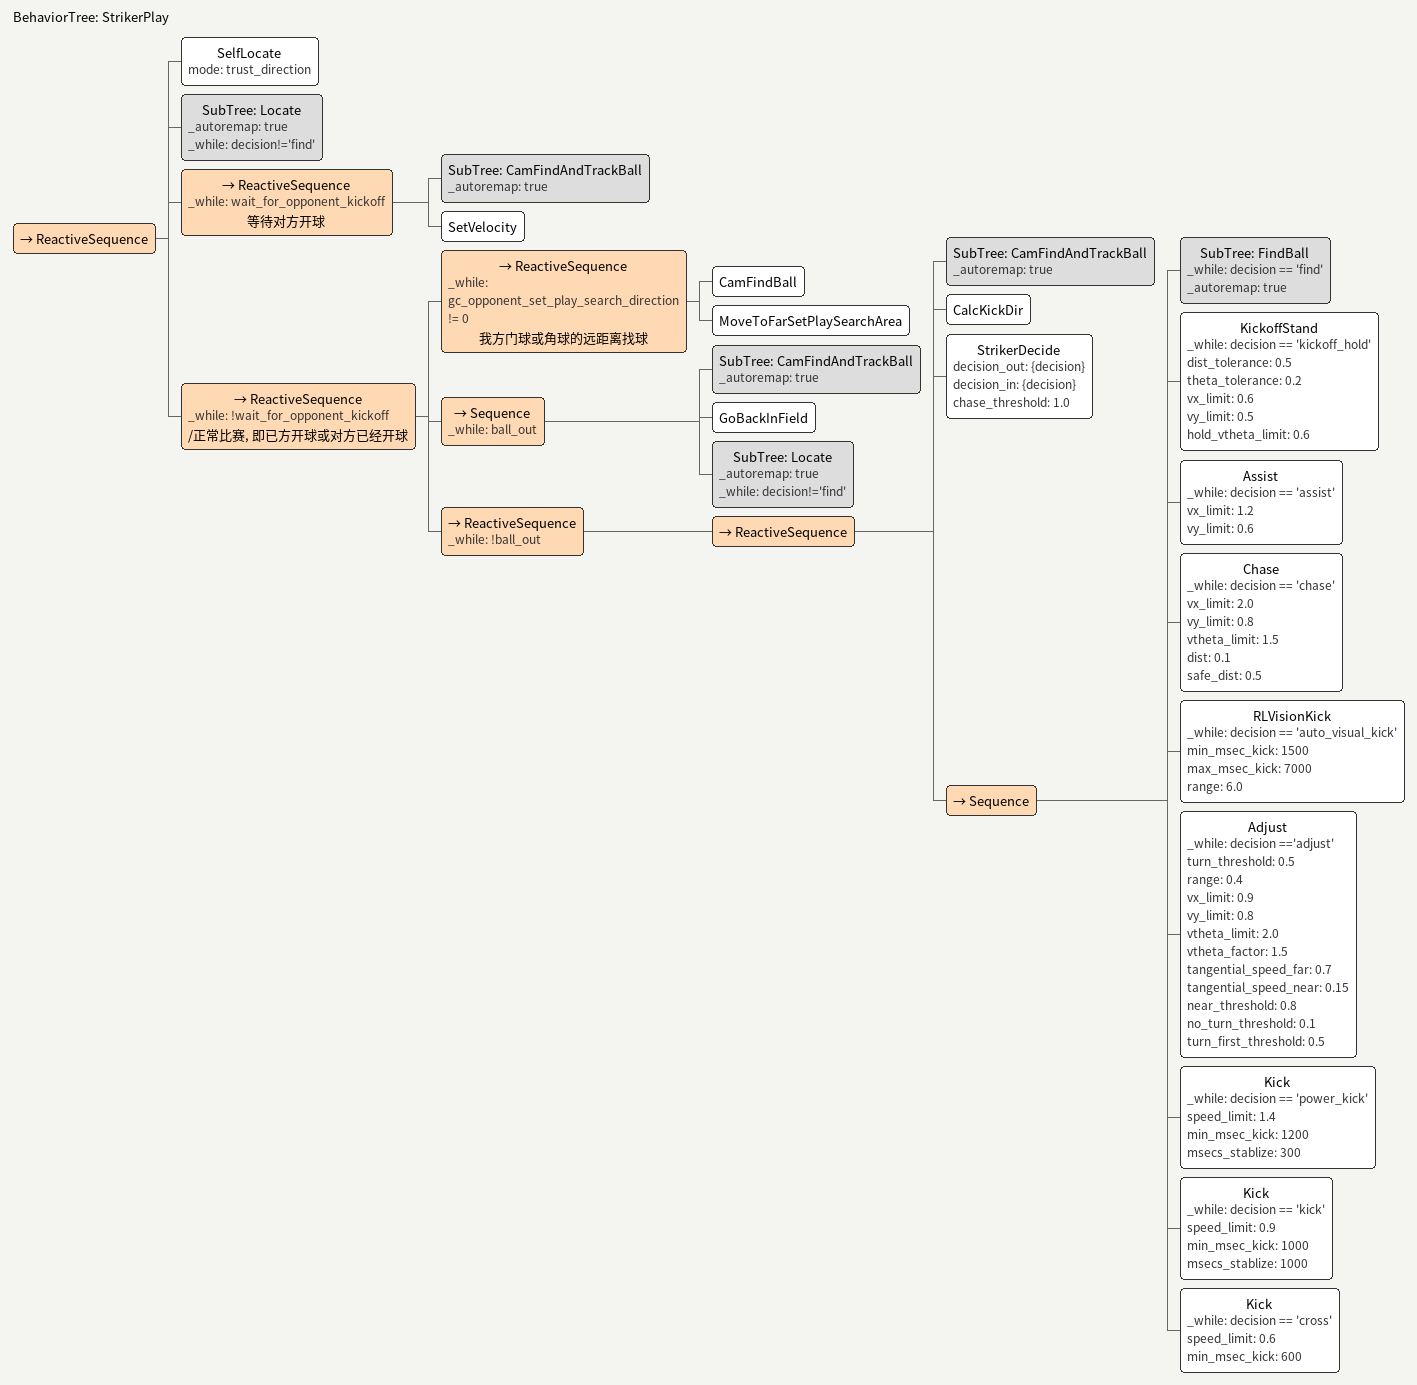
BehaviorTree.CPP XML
<root BTCPP_format="4" >
   <include path="./subtree_cam_find_and_track_ball.xml" />
   <include path="./subtree_find_ball.xml" />
   <include path="./subtree_locate.xml" />
   <BehaviorTree ID="StrikerPlay">
      <ReactiveSequence>
         <SelfLocate mode="trust_direction" />
         <SubTree ID="Locate" _autoremap="true" _while="decision!='find'" />
         <ReactiveSequence _while="wait_for_opponent_kickoff" name="等待对方开球">
            <SubTree ID="CamFindAndTrackBall" _autoremap="true" />
            <SetVelocity />
         </ReactiveSequence>
         <ReactiveSequence _while="!wait_for_opponent_kickoff" name="/正常比赛, 即已方开球或对方已经开球">
            <ReactiveSequence
               _while="gc_opponent_set_play_search_direction != 0"
               name="我方门球或角球的远距离找球">
               <CamFindBall />
               <MoveToFarSetPlaySearchArea />
            </ReactiveSequence>
            <Sequence _while="ball_out">
               <SubTree ID="CamFindAndTrackBall" _autoremap="true" />
               <GoBackInField />
               <SubTree ID="Locate" _autoremap="true" _while="decision!='find'" />
            </Sequence>
            <ReactiveSequence _while="!ball_out">
               <ReactiveSequence >
                  <SubTree ID="CamFindAndTrackBall" _autoremap="true" />
                  <CalcKickDir />
                  <!-- 必须在动作 Sequence 外：即使 Assist/Kick/VisualKick 正在
                       RUNNING，也每帧重算角色决策。旧动作的 _while 变为 false
                       时执行 halt，停止旧速度/VisualKick 后再切换动作。 -->
                  <StrikerDecide decision_out="{decision}" decision_in="{decision}" chase_threshold="1.0" />
                  <Sequence>
                        <!-- 比赛中丢球时统一执行：快扫、转满一周、分区导航、到位继续旋转。 -->
                        <SubTree ID="FindBall" _while="decision == 'find'" _autoremap="true" />
                        <KickoffStand _while="decision == 'kickoff_hold'" dist_tolerance="0.5" theta_tolerance="0.2" vx_limit="0.6" vy_limit="0.5" hold_vtheta_limit="0.6" />
                        <Assist _while="decision == 'assist'" vx_limit = "1.2" vy_limit="0.6" />
                        <Chase   _while="decision == 'chase'"  vx_limit="2.0"  vy_limit="0.8"  vtheta_limit="1.5"  dist="0.1" safe_dist="0.5" />
                        <RLVisionKick _while="decision == 'auto_visual_kick'" min_msec_kick="1500" max_msec_kick="7000" range="6.0"/>
                        <Adjust _while="decision =='adjust'" turn_threshold="0.5" range="0.4" vx_limit="0.9" vy_limit="0.8" vtheta_limit="2.0" vtheta_factor="1.5" tangential_speed_far="0.7" tangential_speed_near="0.15" near_threshold="0.8" no_turn_threshold="0.1" turn_first_threshold="0.5" />
                        <Kick _while="decision == 'power_kick'" speed_limit="1.4" min_msec_kick="1200" msecs_stablize="300"/>
                        <Kick _while="decision == 'kick'" speed_limit="0.9" min_msec_kick="1000" msecs_stablize="1000"/>
                        <Kick _while="decision == 'cross'" speed_limit="0.6" min_msec_kick="600"/>
                  </Sequence>
               </ReactiveSequence>
            </ReactiveSequence>
         </ReactiveSequence>
      </ReactiveSequence>
   </BehaviorTree>
</root>
